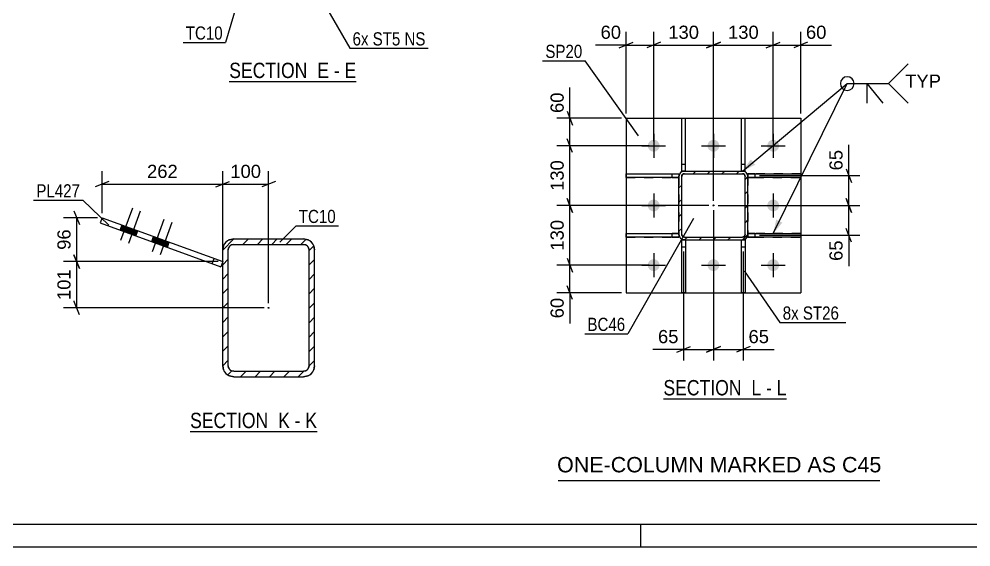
# Model space of a CAD drawing. Header units: millimetres. Extents: x -178 to 663, y -245 to 349.
# Drawn here: x 107.5 to 314.7, y -244.7 to -129.8 of the extents above; entities that cross this region are included whole.
import ezdxf

# ---------------------------------------------------------------- set-up
doc = ezdxf.new("R2010")
doc.units = ezdxf.units.MM
doc.linetypes.add('DXK_LINE_DOT2', pattern=[3.9198, 1.9599, -1.9599])
doc.linetypes.add('DXK_LINE_DOT3', pattern=[5.9187, 2.979, -0.9799, 0.9799, -0.9799])
doc.styles.add('Arial', font='ARIAL.TTF', dxfattribs={"height": 0.2})
doc.styles.add('Arial Narrow', font='ARIALN.TTF', dxfattribs={"height": 0.2})

# ---------------------------------------------------------------- blocks, each defined once
blk = doc.blocks.new('Unknown-247105013-1130')
at = {"color": 5, "linetype": 'Continuous'}
for p, q in [((-173.19, -239.71), (657.81, -239.71)), ((242.81, -244.71), (242.81, -239.71)), ((-178.19, -244.71), (662.81, -244.71))]:
    blk.add_line(p, q, dxfattribs=at)
blk = doc.blocks.new('Unknown-247105013-15 - 21309')
at = {"color": 6, "linetype": 'Continuous'}
blk.add_line((153.23, -143.36), (180.88, -143.36), dxfattribs=at)
at = {"color": 0, "linetype": 'Continuous'}
for points in [[(171.34, -142.61), (171.34, -139.11), (153.23, -139.11), (153.23, -142.61)], [(174.95, -142.61), (174.95, -139.11), (172.39, -139.11), (172.39, -142.61)], [(177.27, -142.61), (177.27, -139.11), (176, -139.11), (176, -142.61)], [(180.88, -142.61), (180.88, -139.11), (178.32, -139.11), (178.32, -142.61)]]:
    blk.add_wipeout(points, dxfattribs=at)
at = {"color": 7, "linetype": 'Continuous', "style": 'Arial Narrow'}
for s, p in [('SECTION ', (153.23, -142.61)), ('E', (172.39, -142.61)), ('E', (178.32, -142.61)), ('-', (176, -142.61))]:
    blk.add_text(s, height=3.34, dxfattribs=at).set_placement(p)
blk = doc.blocks.new('Unknown-247105013-20 - 26381')
at = {"color": 6, "linetype": 'Continuous'}
blk.add_line((247.72, -212.45), (274.51, -212.45), dxfattribs=at)
at = {"color": 0, "linetype": 'Continuous'}
for points in [[(265.82, -211.7), (265.82, -208.2), (247.72, -208.2), (247.72, -211.7)], [(269.01, -211.7), (269.01, -208.2), (266.87, -208.2), (266.87, -211.7)], [(271.33, -211.7), (271.33, -208.2), (270.06, -208.2), (270.06, -211.7)], [(274.51, -211.7), (274.51, -208.2), (272.38, -208.2), (272.38, -211.7)]]:
    blk.add_wipeout(points, dxfattribs=at)
at = {"color": 7, "linetype": 'Continuous', "style": 'Arial Narrow'}
for s, p in [('SECTION ', (247.72, -211.7)), ('L', (266.87, -211.7)), ('L', (272.38, -211.7)), ('-', (270.06, -211.7))]:
    blk.add_text(s, height=3.34, dxfattribs=at).set_placement(p)
blk = doc.blocks.new('Unknown-247105013-26 - 28630')
at = {"color": 6, "linetype": 'Continuous'}
blk.add_line((144.71, -219.58), (172.36, -219.58), dxfattribs=at)
at = {"color": 0, "linetype": 'Continuous'}
for points in [[(162.82, -218.83), (162.82, -215.33), (144.71, -215.33), (144.71, -218.83)], [(166.42, -218.83), (166.42, -215.33), (163.87, -215.33), (163.87, -218.83)], [(168.75, -218.83), (168.75, -215.33), (167.47, -215.33), (167.47, -218.83)], [(172.36, -218.83), (172.36, -215.33), (169.8, -215.33), (169.8, -218.83)]]:
    blk.add_wipeout(points, dxfattribs=at)
at = {"color": 7, "linetype": 'Continuous', "style": 'Arial Narrow'}
for s, p in [('SECTION ', (144.71, -218.83)), ('K', (163.87, -218.83)), ('-', (167.47, -218.83)), ('K', (169.8, -218.83))]:
    blk.add_text(s, height=3.34, dxfattribs=at).set_placement(p)
blk = doc.blocks.new('Part-247105013-26481 - 26381')
at = {"color": 2, "linetype": 'Continuous'}
for p, q in [((266.11, -163.45), (266.11, -163.45)), ((266.11, -163.45), (277.61, -163.45)), ((266.11, -163.45), (266.11, -164.05)), ((277.61, -163.45), (277.61, -164.25)), ((277.61, -164.25), (266.11, -164.25))]:
    blk.add_line(p, q, dxfattribs=at)
at = {"color": 7, "linetype": 'DXK_LINE_DOT2'}
for p, q in [((267.61, -163.45), (266.11, -163.45)), ((266.11, -163.45), (266.11, -163.45)), ((277.61, -163.45), (267.61, -163.45)), ((267.61, -163.45), (267.61, -164.25)), ((266.11, -164.05), (266.11, -164.25)), ((266.11, -164.25), (267.61, -164.25)), ((267.61, -164.25), (277.61, -164.25))]:
    blk.add_line(p, q, dxfattribs=at)
blk = doc.blocks.new('Part-247105013-26387 - 26381')
at = {"linetype": 'Continuous'}
h = blk.add_hatch(dxfattribs=at)
h.set_pattern_fill('', scale=0.7, style=0, pattern_type=0)
h.set_pattern_definition([(45, (264.9135, -177.8493), (-1.57154, 1.57154), [])])
h.paths.add_polyline_path([(252.31, -177.85), (264.91, -177.85), (265.37, -177.76), (265.76, -177.5), (266.02, -177.11), (266.11, -176.65), (266.11, -164.05), (266.02, -163.59), (265.76, -163.2), (265.37, -162.94), (264.91, -162.85), (252.31, -162.85), (251.85, -162.94), (251.46, -163.2), (251.2, -163.59), (251.11, -164.05), (251.11, -176.65), (251.2, -177.11), (251.46, -177.5), (251.85, -177.76)])
h.paths.add_polyline_path([(251.76, -176.88), (251.71, -176.65), (251.71, -164.05), (251.76, -163.82), (251.89, -163.63), (252.08, -163.49), (252.31, -163.45), (264.91, -163.45), (265.14, -163.49), (265.34, -163.63), (265.47, -163.82), (265.51, -164.05), (265.51, -176.65), (265.47, -176.88), (265.34, -177.07), (265.14, -177.2), (264.91, -177.25), (252.31, -177.25), (252.08, -177.2), (251.89, -177.07)])
blk.add_hatch(color=246, dxfattribs=at).paths.add_polyline_path([(258.61, -170.45, -1), (258.61, -170.25, -1)])
at = {"color": 7, "linetype": 'DXK_LINE_DOT2'}
for p, q in [((251.11, -164.05), (251.2, -163.59)), ((251.89, -163.63), (251.76, -163.82)), ((251.85, -162.94), (252.31, -162.85)), ((252.08, -163.49), (251.89, -163.63)), ((252.31, -163.45), (252.08, -163.49)), ((252.31, -162.85), (264.91, -162.85)), ((252.31, -163.45), (264.91, -163.45)), ((264.91, -162.85), (265.37, -162.94)), ((265.14, -163.49), (264.91, -163.45)), ((265.34, -163.63), (265.14, -163.49)), ((265.47, -163.82), (265.34, -163.63)), ((266.02, -163.59), (266.11, -164.05)), ((251.11, -164.05), (251.11, -176.65)), ((251.76, -163.82), (251.71, -164.05)), ((251.71, -176.65), (251.71, -164.05)), ((265.51, -164.05), (265.47, -163.82)), ((265.51, -176.65), (265.51, -164.05)), ((266.11, -164.05), (266.11, -176.65)), ((251.2, -177.11), (251.11, -176.65)), ((251.71, -176.65), (251.76, -176.88)), ((251.76, -176.88), (251.89, -177.07)), ((252.31, -177.85), (251.85, -177.76)), ((251.89, -177.07), (252.08, -177.2)), ((252.08, -177.2), (252.31, -177.25)), ((252.31, -177.25), (264.91, -177.25)), ((252.31, -177.85), (264.91, -177.85)), ((264.91, -177.25), (265.14, -177.2)), ((265.37, -177.76), (264.91, -177.85)), ((265.14, -177.2), (265.34, -177.07)), ((265.34, -177.07), (265.47, -176.88)), ((265.47, -176.88), (265.51, -176.65)), ((266.11, -176.65), (266.02, -177.11))]:
    blk.add_line(p, q, dxfattribs=at)
at = {"color": 2, "linetype": 'Continuous'}
for p, q in [((251.2, -163.59), (251.11, -164.05)), ((251.76, -163.82), (251.89, -163.63)), ((252.31, -162.85), (251.85, -162.94)), ((251.89, -163.63), (252.08, -163.49)), ((252.08, -163.49), (252.31, -163.45)), ((252.31, -162.85), (252.31, -162.85)), ((252.31, -162.85), (264.91, -162.85)), ((252.31, -163.45), (252.31, -163.45)), ((252.31, -163.45), (264.91, -163.45)), ((264.91, -162.85), (264.91, -162.85)), ((265.37, -162.94), (264.91, -162.85)), ((264.91, -163.45), (264.91, -163.45)), ((264.91, -163.45), (265.14, -163.49)), ((265.14, -163.49), (265.34, -163.63)), ((265.34, -163.63), (265.47, -163.82)), ((266.11, -164.05), (266.02, -163.59)), ((251.11, -164.05), (251.11, -164.05)), ((251.11, -176.65), (251.11, -164.05)), ((251.71, -164.05), (251.76, -163.82)), ((251.71, -164.05), (251.71, -164.05)), ((251.71, -176.65), (251.71, -164.05)), ((265.47, -163.82), (265.51, -164.05)), ((265.51, -164.05), (265.51, -164.05)), ((265.51, -176.65), (265.51, -164.05)), ((266.11, -164.05), (266.11, -164.05)), ((266.11, -176.65), (266.11, -164.05)), ((251.11, -176.65), (251.11, -176.65)), ((251.11, -176.65), (251.2, -177.11)), ((251.71, -176.65), (251.71, -176.65)), ((251.76, -176.88), (251.71, -176.65)), ((251.89, -177.07), (251.76, -176.88)), ((251.85, -177.76), (252.31, -177.85)), ((252.08, -177.2), (251.89, -177.07)), ((252.31, -177.25), (252.08, -177.2)), ((252.31, -177.25), (252.31, -177.25)), ((252.31, -177.25), (264.91, -177.25)), ((252.31, -177.85), (252.31, -177.85)), ((252.31, -177.85), (264.91, -177.85)), ((265.14, -177.2), (264.91, -177.25)), ((264.91, -177.25), (264.91, -177.25)), ((264.91, -177.85), (265.37, -177.76)), ((264.91, -177.85), (264.91, -177.85)), ((265.34, -177.07), (265.14, -177.2)), ((265.47, -176.88), (265.34, -177.07)), ((265.51, -176.65), (265.47, -176.88)), ((265.51, -176.65), (265.51, -176.65)), ((266.02, -177.11), (266.11, -176.65)), ((266.11, -176.65), (266.11, -176.65))]:
    blk.add_line(p, q, dxfattribs=at)
at = {"color": 7, "linetype": 'DXK_LINE_DOT3'}
blk.add_line((258.61, -170.35), (258.61, -170.35), dxfattribs=at)
at = {"color": 246, "linetype": 'DXK_LINE_DOT2'}
blk.add_line((258.61, -170.35), (258.61, -170.35), dxfattribs=at)
at = {"color": 246, "linetype": 'Continuous'}
blk.add_circle((258.61, -170.35), 0.1, dxfattribs=at)
at = {"color": 7, "linetype": 'DXK_LINE_DOT2'}
for centre, start, end in [((252.31, -164.05), 112.5, 157.5), ((264.91, -164.05), 22.5, 67.5), ((252.31, -176.65), 202.5, 247.5), ((264.91, -176.65), 292.5, 337.5)]:
    blk.add_arc(centre, 1.2, start, end, dxfattribs=at)
at = {"color": 2, "linetype": 'Continuous'}
for centre, start, end in [((252.31, -164.05), 112.5, 157.5), ((264.91, -164.05), 22.5, 67.5), ((252.31, -176.65), 202.5, 247.5), ((264.91, -176.65), 292.5, 337.5)]:
    blk.add_arc(centre, 1.2, start, end, dxfattribs=at)
blk = doc.blocks.new('Part-247105013-26479 - 26381')
at = {"color": 2, "linetype": 'Continuous'}
for p, q in [((251.71, -162.85), (251.71, -151.35)), ((251.71, -151.35), (252.51, -151.35)), ((252.51, -162.85), (252.51, -151.35)), ((251.71, -162.85), (252.31, -162.85)), ((251.71, -162.85), (251.71, -162.85))]:
    blk.add_line(p, q, dxfattribs=at)
at = {"color": 7, "linetype": 'DXK_LINE_DOT2'}
for p, q in [((251.71, -161.35), (252.51, -161.35)), ((252.51, -162.85), (251.71, -162.85)), ((252.31, -162.85), (252.51, -162.85)), ((252.51, -162.85), (252.51, -162.85))]:
    blk.add_line(p, q, dxfattribs=at)
blk = doc.blocks.new('Part-247105013-26439 - 26381')
at = {"color": 2, "linetype": 'Continuous'}
for p, q in [((239.61, -151.35), (277.61, -151.35)), ((239.61, -151.35), (239.61, -189.35)), ((277.61, -151.35), (277.61, -189.35)), ((239.61, -189.35), (277.61, -189.35))]:
    blk.add_line(p, q, dxfattribs=at)
blk = doc.blocks.new('Part-247105013-26476 - 26381')
at = {"color": 2, "linetype": 'Continuous'}
for p, q in [((264.71, -189.35), (264.71, -177.85)), ((264.91, -177.85), (265.51, -177.85)), ((265.51, -177.85), (265.51, -177.85)), ((265.51, -177.85), (265.51, -189.35)), ((265.51, -189.35), (264.71, -189.35))]:
    blk.add_line(p, q, dxfattribs=at)
at = {"color": 7, "linetype": 'DXK_LINE_DOT2'}
for p, q in [((264.71, -177.85), (264.71, -177.85)), ((264.71, -177.85), (264.71, -177.85)), ((264.71, -177.85), (264.91, -177.85)), ((264.71, -177.85), (265.51, -177.85)), ((265.51, -177.85), (265.51, -177.85)), ((264.71, -179.35), (265.51, -179.35))]:
    blk.add_line(p, q, dxfattribs=at)
blk = doc.blocks.new('Part-247105013-26477 - 26381')
at = {"color": 2, "linetype": 'Continuous'}
for p, q in [((251.71, -177.85), (251.71, -177.85)), ((251.71, -177.85), (252.31, -177.85)), ((251.71, -189.35), (251.71, -177.85)), ((252.51, -177.85), (252.51, -189.35)), ((252.51, -189.35), (251.71, -189.35))]:
    blk.add_line(p, q, dxfattribs=at)
at = {"color": 7, "linetype": 'DXK_LINE_DOT2'}
for p, q in [((251.71, -177.85), (251.71, -177.85)), ((251.71, -177.85), (252.51, -177.85)), ((252.31, -177.85), (252.51, -177.85)), ((252.51, -177.85), (252.51, -177.85)), ((252.51, -177.85), (252.51, -177.85)), ((251.71, -179.35), (252.51, -179.35))]:
    blk.add_line(p, q, dxfattribs=at)
blk = doc.blocks.new('Part-247105013-26478 - 26381')
at = {"color": 2, "linetype": 'Continuous'}
for p, q in [((264.71, -162.85), (264.71, -151.35)), ((264.71, -151.35), (265.51, -151.35)), ((265.51, -162.85), (265.51, -151.35)), ((264.91, -162.85), (265.51, -162.85)), ((265.51, -162.85), (265.51, -162.85))]:
    blk.add_line(p, q, dxfattribs=at)
at = {"color": 7, "linetype": 'DXK_LINE_DOT2'}
for p, q in [((264.71, -161.35), (265.51, -161.35)), ((264.71, -162.85), (264.91, -162.85)), ((265.51, -162.85), (264.71, -162.85)), ((264.71, -162.85), (264.71, -162.85))]:
    blk.add_line(p, q, dxfattribs=at)
blk = doc.blocks.new('Part-247105013-26480 - 26381')
at = {"color": 2, "linetype": 'Continuous'}
for p, q in [((266.11, -176.45), (277.61, -176.45)), ((266.11, -176.65), (266.11, -177.25)), ((277.61, -177.25), (266.11, -177.25)), ((277.61, -176.45), (277.61, -177.25))]:
    blk.add_line(p, q, dxfattribs=at)
at = {"color": 7, "linetype": 'DXK_LINE_DOT2'}
for p, q in [((267.61, -176.45), (266.11, -176.45)), ((266.11, -176.45), (266.11, -176.45)), ((266.11, -176.45), (266.11, -176.65)), ((266.11, -177.25), (267.61, -177.25)), ((277.61, -176.45), (267.61, -176.45)), ((267.61, -176.45), (267.61, -177.25)), ((267.61, -177.25), (277.61, -177.25))]:
    blk.add_line(p, q, dxfattribs=at)
blk = doc.blocks.new('Part-247105013-26482 - 26381')
at = {"color": 2, "linetype": 'Continuous'}
for p, q in [((239.61, -177.25), (239.61, -176.45)), ((239.61, -176.45), (251.11, -176.45)), ((251.11, -177.25), (239.61, -177.25)), ((251.11, -176.65), (251.11, -177.25)), ((251.11, -177.25), (251.11, -177.25))]:
    blk.add_line(p, q, dxfattribs=at)
at = {"color": 7, "linetype": 'DXK_LINE_DOT2'}
for p, q in [((239.61, -176.45), (249.61, -176.45)), ((239.61, -177.25), (249.61, -177.25)), ((249.61, -177.25), (249.61, -176.45)), ((251.11, -176.45), (249.61, -176.45)), ((249.61, -177.25), (251.11, -177.25)), ((251.11, -176.65), (251.11, -176.45))]:
    blk.add_line(p, q, dxfattribs=at)
blk = doc.blocks.new('Part-247105013-26483 - 26381')
at = {"color": 2, "linetype": 'Continuous'}
for p, q in [((239.61, -164.25), (239.61, -163.45)), ((239.61, -163.45), (251.11, -163.45)), ((251.11, -163.45), (251.11, -164.05)), ((251.11, -164.25), (239.61, -164.25))]:
    blk.add_line(p, q, dxfattribs=at)
at = {"color": 7, "linetype": 'DXK_LINE_DOT2'}
for p, q in [((239.61, -163.45), (249.61, -163.45)), ((249.61, -164.25), (249.61, -163.45)), ((249.61, -163.45), (251.11, -163.45)), ((239.61, -164.25), (249.61, -164.25)), ((249.61, -164.25), (251.11, -164.25)), ((251.11, -164.05), (251.11, -164.25)), ((251.11, -164.25), (251.11, -164.25))]:
    blk.add_line(p, q, dxfattribs=at)
blk = doc.blocks.new('Bolt-247105013-26490 - 26381')
at = {"linetype": 'Continuous'}
for points in [[(246.91, -157.35, -1), (244.31, -157.35, -1)], [(259.91, -157.35, -1), (257.31, -157.35, -1)], [(272.91, -157.35, -1), (270.31, -157.35, -1)], [(246.91, -170.35, -1), (244.31, -170.35, -1)], [(272.91, -170.35, -1), (270.31, -170.35, -1)], [(246.91, -183.35, -1), (244.31, -183.35, -1)], [(259.91, -183.35, -1), (257.31, -183.35, -1)], [(272.91, -183.35, -1), (270.31, -183.35, -1)]]:
    blk.add_hatch(color=1, dxfattribs=at).paths.add_polyline_path(points)
at = {"color": 1, "linetype": 'Continuous'}
for p, q in [((245.61, -154.75), (245.61, -159.95)), ((258.61, -154.75), (258.61, -159.95)), ((271.61, -154.75), (271.61, -159.95)), ((243.01, -157.35), (248.21, -157.35)), ((256.01, -157.35), (261.21, -157.35)), ((269.01, -157.35), (274.21, -157.35)), ((245.61, -167.75), (245.61, -172.95)), ((271.61, -167.75), (271.61, -172.95)), ((243.01, -170.35), (248.21, -170.35)), ((269.01, -170.35), (274.21, -170.35)), ((245.61, -180.75), (245.61, -185.95)), ((258.61, -180.75), (258.61, -185.95)), ((271.61, -180.75), (271.61, -185.95)), ((243.01, -183.35), (248.21, -183.35)), ((256.01, -183.35), (261.21, -183.35)), ((269.01, -183.35), (274.21, -183.35))]:
    blk.add_line(p, q, dxfattribs=at)
blk = doc.blocks.new('Part-247105013-28631 - 28630')
at = {"linetype": 'Continuous'}
h = blk.add_hatch(dxfattribs=at)
h.set_pattern_fill('', scale=0.7, style=0, pattern_type=0)
h.set_pattern_definition([(45, (151.8028, -205.2445), (-1.57154, 1.57154), [])])
h.paths.add_polyline_path([(151.8, -180.04), (151.8, -205.24), (151.99, -206.16), (152.51, -206.94), (153.28, -207.46), (154.2, -207.64), (169.4, -207.64), (170.32, -207.46), (171.1, -206.94), (171.62, -206.16), (171.8, -205.24), (171.8, -180.04), (171.62, -179.13), (171.1, -178.35), (170.32, -177.83), (169.4, -177.64), (154.2, -177.64), (153.28, -177.83), (152.51, -178.35), (151.99, -179.13)])
h.paths.add_polyline_path([(153.35, -179.2), (153.74, -178.94), (154.2, -178.84), (169.4, -178.84), (169.86, -178.94), (170.25, -179.2), (170.51, -179.59), (170.6, -180.04), (170.6, -205.24), (170.51, -205.7), (170.25, -206.09), (169.86, -206.35), (169.4, -206.44), (154.2, -206.44), (153.74, -206.35), (153.35, -206.09), (153.09, -205.7), (153, -205.24), (153, -180.04), (153.09, -179.59)])
blk.add_hatch(color=246, dxfattribs=at).paths.add_polyline_path([(161.8, -192.74, -1), (161.8, -192.54, -1)])
at = {"color": 7, "linetype": 'DXK_LINE_DOT2'}
for p, q in [((153.28, -177.83), (154.2, -177.64)), ((154.2, -177.64), (169.4, -177.64)), ((169.4, -177.64), (170.32, -177.83)), ((151.8, -180.04), (151.99, -179.13)), ((151.8, -205.24), (151.8, -180.04)), ((153.09, -179.59), (153, -180.04)), ((153, -205.24), (153, -180.04)), ((154.2, -178.84), (153.74, -178.94)), ((154.2, -178.84), (169.4, -178.84)), ((169.86, -178.94), (169.4, -178.84)), ((170.6, -180.04), (170.51, -179.59)), ((170.6, -205.24), (170.6, -180.04)), ((171.62, -179.13), (171.8, -180.04)), ((171.8, -205.24), (171.8, -180.04)), ((151.99, -206.16), (151.8, -205.24)), ((153, -205.24), (153.09, -205.7)), ((153.74, -206.35), (154.2, -206.44)), ((154.2, -206.44), (169.4, -206.44)), ((169.4, -206.44), (169.86, -206.35)), ((170.51, -205.7), (170.6, -205.24)), ((171.8, -205.24), (171.62, -206.16)), ((154.2, -207.64), (153.28, -207.46)), ((154.2, -207.64), (169.4, -207.64)), ((170.32, -207.46), (169.4, -207.64))]:
    blk.add_line(p, q, dxfattribs=at)
at = {"color": 2, "linetype": 'Continuous'}
for p, q in [((154.2, -177.64), (153.28, -177.83)), ((154.2, -177.64), (169.4, -177.64)), ((170.32, -177.83), (169.4, -177.64)), ((151.99, -179.13), (151.8, -180.04)), ((151.8, -205.24), (151.8, -180.04)), ((153, -180.04), (153.09, -179.59)), ((153, -205.24), (153, -180.04)), ((153.74, -178.94), (154.2, -178.84)), ((154.2, -178.84), (169.4, -178.84)), ((169.4, -178.84), (169.86, -178.94)), ((170.51, -179.59), (170.6, -180.04)), ((170.6, -205.24), (170.6, -180.04)), ((171.8, -180.04), (171.62, -179.13)), ((171.8, -205.24), (171.8, -180.04)), ((151.8, -205.24), (151.99, -206.16)), ((153.09, -205.7), (153, -205.24)), ((154.2, -206.44), (153.74, -206.35)), ((154.2, -206.44), (169.4, -206.44)), ((169.86, -206.35), (169.4, -206.44)), ((170.6, -205.24), (170.51, -205.7)), ((171.62, -206.16), (171.8, -205.24)), ((153.28, -207.46), (154.2, -207.64)), ((154.2, -207.64), (169.4, -207.64)), ((169.4, -207.64), (170.32, -207.46))]:
    blk.add_line(p, q, dxfattribs=at)
at = {"color": 7, "linetype": 'DXK_LINE_DOT3'}
blk.add_line((161.8, -192.64), (161.8, -192.64), dxfattribs=at)
at = {"color": 246, "linetype": 'DXK_LINE_DOT2'}
blk.add_line((161.8, -192.64), (161.8, -192.64), dxfattribs=at)
at = {"color": 246, "linetype": 'Continuous'}
blk.add_circle((161.8, -192.64), 0.1, dxfattribs=at)
at = {"color": 7, "linetype": 'DXK_LINE_DOT2'}
for centre, radius, start, end in [((154.2, -180.04), 2.4, 112.5, 157.5), ((169.4, -180.04), 2.4, 22.5, 67.5), ((154.2, -180.04), 1.2, 112.5, 157.5), ((169.4, -180.04), 1.2, 22.5, 67.5), ((154.2, -205.24), 2.4, 202.5, 247.5), ((154.2, -205.24), 1.2, 202.5, 247.5), ((169.4, -205.24), 1.2, 292.5, 337.5), ((169.4, -205.24), 2.4, 292.5, 337.5)]:
    blk.add_arc(centre, radius, start, end, dxfattribs=at)
at = {"color": 2, "linetype": 'Continuous'}
for centre, radius, start, end in [((154.2, -180.04), 2.4, 112.5, 157.5), ((169.4, -180.04), 2.4, 22.5, 67.5), ((154.2, -180.04), 1.2, 112.5, 157.5), ((169.4, -180.04), 1.2, 22.5, 67.5), ((154.2, -205.24), 2.4, 202.5, 247.5), ((154.2, -205.24), 1.2, 202.5, 247.5), ((169.4, -205.24), 1.2, 292.5, 337.5), ((169.4, -205.24), 2.4, 292.5, 337.5)]:
    blk.add_arc(centre, radius, start, end, dxfattribs=at)
blk = doc.blocks.new('Part-247105013-28703 - 28630')
at = {"color": 2, "linetype": 'Continuous'}
for p, q in [((125.55, -173.01), (125.14, -174.14)), ((125.55, -173.01), (151.8, -182.57)), ((125.14, -174.14), (151.39, -183.7)), ((139.72, -179.45), (140.13, -178.32)), ((151.8, -182.57), (151.39, -183.7))]:
    blk.add_line(p, q, dxfattribs=at)
at = {"color": 7, "linetype": 'DXK_LINE_DOT2'}
blk.add_line((149.51, -183.01), (149.92, -181.88), dxfattribs=at)
blk = doc.blocks.new('Bolt-247105013-28740 - 28630')
at = {"linetype": 'Continuous'}
for points in [[(129.5, -175.73), (131.19, -176.34), (131.6, -175.22), (129.91, -174.6)], [(131.23, -176.36), (132.92, -176.97), (133.33, -175.85), (131.64, -175.23)], [(136.36, -178.23), (138.05, -178.84), (138.46, -177.71), (136.77, -177.1)], [(138.09, -178.85), (139.78, -179.47), (140.19, -178.34), (138.5, -177.73)]]:
    blk.add_hatch(color=1, dxfattribs=at).paths.add_polyline_path(points)
at = {"color": 1, "linetype": 'Continuous'}
for p, q in [((129.66, -177.92), (132.22, -170.87)), ((131.39, -178.54), (133.95, -171.5)), ((136.52, -180.41), (139.08, -173.36)), ((138.25, -181.04), (140.81, -173.99)), ((129.5, -175.73), (129.91, -174.6)), ((131.19, -176.34), (131.6, -175.22)), ((131.23, -176.36), (131.64, -175.23)), ((132.92, -176.97), (133.33, -175.85)), ((136.36, -178.23), (136.77, -177.1)), ((138.05, -178.84), (138.46, -177.71)), ((138.09, -178.85), (138.5, -177.73)), ((139.78, -179.47), (140.19, -178.34))]:
    blk.add_line(p, q, dxfattribs=at)
blk = doc.blocks.new('StraightDimension-247105013-26742 - 26381')
at = {"color": 7, "linetype": 'Continuous'}
for p, q in [((239.61, -150.35), (239.61, -132.57)), ((245.61, -156.35), (245.61, -132.57)), ((238.11, -136.02), (241.11, -134.82)), ((239.61, -135.42), (245.61, -135.42)), ((247.11, -134.82), (244.11, -136.02))]:
    blk.add_line(p, q, dxfattribs=at)
at = {"color": 0}
blk.add_wipeout([(239.09, -134.67), (239.09, -130.47), (233.44, -130.47), (233.44, -134.67)], dxfattribs=at)
at = {"color": 7, "linetype": 'Continuous'}
blk.add_line((239.61, -135.42), (232.92, -135.42), dxfattribs=at)
blk.add_line((239.61, -135.42), (232.92, -135.42), dxfattribs=at)
at = {"color": 3, "style": 'Arial'}
blk.add_text('60', height=2.865, dxfattribs=at).set_placement((234.04, -134.07))
blk = doc.blocks.new('StraightDimension-247105013-26821 - 26381')
at = {"color": 7, "linetype": 'Continuous'}
for p, q in [((258.61, -171.35), (258.61, -204.08)), ((265.11, -180.35), (265.11, -204.08)), ((257.11, -202.28), (260.11, -201.08)), ((258.61, -201.68), (265.11, -201.68)), ((266.61, -201.08), (263.61, -202.28))]:
    blk.add_line(p, q, dxfattribs=at)
at = {"color": 0}
blk.add_wipeout([(271.29, -200.93), (271.29, -196.73), (265.64, -196.73), (265.64, -200.93)], dxfattribs=at)
at = {"color": 7, "linetype": 'Continuous'}
blk.add_line((265.11, -201.68), (271.81, -201.68), dxfattribs=at)
blk.add_line((265.11, -201.68), (271.81, -201.68), dxfattribs=at)
at = {"color": 3, "style": 'Arial'}
blk.add_text('65', height=2.865, dxfattribs=at).set_placement((266.24, -200.33))
blk = doc.blocks.new('StraightDimension-247105013-26739 - 26381')
at = {"color": 7, "linetype": 'Continuous'}
for p, q in [((271.61, -156.35), (271.61, -132.57)), ((277.61, -150.35), (277.61, -132.57)), ((270.11, -136.02), (273.11, -134.82)), ((271.61, -135.42), (277.61, -135.42)), ((279.11, -134.82), (276.11, -136.02))]:
    blk.add_line(p, q, dxfattribs=at)
at = {"color": 0}
blk.add_wipeout([(283.79, -134.67), (283.79, -130.47), (278.14, -130.47), (278.14, -134.67)], dxfattribs=at)
at = {"color": 7, "linetype": 'Continuous'}
blk.add_line((277.61, -135.42), (284.31, -135.42), dxfattribs=at)
blk.add_line((277.61, -135.42), (284.31, -135.42), dxfattribs=at)
at = {"color": 3, "style": 'Arial'}
blk.add_text('60', height=2.865, dxfattribs=at).set_placement((278.74, -134.07))
blk = doc.blocks.new('StraightDimension-247105013-26835 - 26381')
at = {"color": 7, "linetype": 'Continuous'}
for p, q in [((287.46, -162.35), (288.66, -165.35)), ((268.61, -163.85), (290.46, -163.85)), ((288.06, -170.35), (288.06, -163.85)), ((288.66, -171.85), (287.46, -168.85)), ((259.61, -170.35), (290.46, -170.35))]:
    blk.add_line(p, q, dxfattribs=at)
at = {"color": 0}
blk.add_wipeout([(287.31, -157.68), (283.11, -157.68), (283.11, -163.32), (287.31, -163.32)], dxfattribs=at)
at = {"color": 7, "linetype": 'Continuous'}
blk.add_line((288.06, -163.85), (288.06, -157.15), dxfattribs=at)
blk.add_line((288.06, -163.85), (288.06, -157.15), dxfattribs=at)
at = {"color": 3, "style": 'Arial'}
blk.add_text('65', height=2.865, rotation=90.0002, dxfattribs=at).set_placement((286.71, -162.72))
blk = doc.blocks.new('StraightDimension-247105013-26740 - 26381')
at = {"color": 7, "linetype": 'Continuous'}
for p, q in [((258.61, -169.35), (258.61, -132.57)), ((271.61, -156.35), (271.61, -132.57)), ((260.11, -134.82), (257.11, -136.02)), ((258.61, -135.42), (271.61, -135.42)), ((270.11, -136.02), (273.11, -134.82))]:
    blk.add_line(p, q, dxfattribs=at)
at = {"color": 0}
blk.add_wipeout([(269.05, -134.67), (269.05, -130.47), (261.18, -130.47), (261.18, -134.67)], dxfattribs=at)
at = {"color": 3, "style": 'Arial'}
blk.add_text('130', height=2.865, dxfattribs=at).set_placement((261.78, -134.07))
blk = doc.blocks.new('StraightDimension-247105013-26741 - 26381')
at = {"color": 7, "linetype": 'Continuous'}
for p, q in [((245.61, -156.35), (245.61, -132.57)), ((258.61, -169.35), (258.61, -132.57)), ((247.11, -134.82), (244.11, -136.02)), ((245.61, -135.42), (258.61, -135.42)), ((257.11, -136.02), (260.11, -134.82))]:
    blk.add_line(p, q, dxfattribs=at)
at = {"color": 0}
blk.add_wipeout([(256.05, -134.67), (256.05, -130.47), (248.18, -130.47), (248.18, -134.67)], dxfattribs=at)
at = {"color": 3, "style": 'Arial'}
blk.add_text('130', height=2.865, dxfattribs=at).set_placement((248.78, -134.07))
blk = doc.blocks.new('StraightDimension-247105013-26780 - 26381')
at = {"color": 7, "linetype": 'Continuous'}
for p, q in [((226.77, -149.85), (227.97, -152.85)), ((238.61, -151.35), (224.52, -151.35)), ((227.37, -157.35), (227.37, -151.35)), ((244.61, -157.35), (224.52, -157.35)), ((227.97, -158.85), (226.77, -155.85))]:
    blk.add_line(p, q, dxfattribs=at)
at = {"color": 0}
blk.add_wipeout([(226.62, -145.18), (222.42, -145.18), (222.42, -150.82), (226.62, -150.82)], dxfattribs=at)
at = {"color": 7, "linetype": 'Continuous'}
blk.add_line((227.37, -151.35), (227.37, -144.65), dxfattribs=at)
blk.add_line((227.37, -151.35), (227.37, -144.65), dxfattribs=at)
at = {"color": 3, "style": 'Arial'}
blk.add_text('60', height=2.865, rotation=90.0002, dxfattribs=at).set_placement((226.02, -150.22))
blk = doc.blocks.new('StraightDimension-247105013-26781 - 26381')
at = {"color": 7, "linetype": 'Continuous'}
for p, q in [((244.61, -157.35), (224.52, -157.35)), ((227.97, -158.85), (226.77, -155.85)), ((227.37, -170.35), (227.37, -157.35)), ((226.77, -168.85), (227.97, -171.85)), ((257.61, -170.35), (224.52, -170.35))]:
    blk.add_line(p, q, dxfattribs=at)
at = {"color": 0}
blk.add_wipeout([(226.62, -159.91), (222.42, -159.91), (222.42, -167.78), (226.62, -167.78)], dxfattribs=at)
at = {"color": 3, "style": 'Arial'}
blk.add_text('130', height=2.865, rotation=90.0002, dxfattribs=at).set_placement((226.02, -167.18))
blk = doc.blocks.new('StraightDimension-247105013-26782 - 26381')
at = {"color": 7, "linetype": 'Continuous'}
for p, q in [((227.97, -171.85), (226.77, -168.85)), ((257.61, -170.35), (224.52, -170.35)), ((227.37, -183.35), (227.37, -170.35)), ((226.77, -181.85), (227.97, -184.85)), ((244.61, -183.35), (224.52, -183.35))]:
    blk.add_line(p, q, dxfattribs=at)
at = {"color": 0}
blk.add_wipeout([(226.62, -172.91), (222.42, -172.91), (222.42, -180.78), (226.62, -180.78)], dxfattribs=at)
at = {"color": 3, "style": 'Arial'}
blk.add_text('130', height=2.865, rotation=90.0002, dxfattribs=at).set_placement((226.02, -180.18))
blk = doc.blocks.new('StraightDimension-247105013-26783 - 26381')
at = {"color": 7, "linetype": 'Continuous'}
for p, q in [((226.77, -181.85), (227.97, -184.85)), ((244.61, -183.35), (224.52, -183.35)), ((227.37, -189.35), (227.37, -183.35)), ((227.97, -190.85), (226.77, -187.85)), ((238.61, -189.35), (224.52, -189.35))]:
    blk.add_line(p, q, dxfattribs=at)
at = {"color": 0}
blk.add_wipeout([(226.62, -189.87), (222.42, -189.87), (222.42, -195.52), (226.62, -195.52)], dxfattribs=at)
at = {"color": 7, "linetype": 'Continuous'}
blk.add_line((227.37, -189.35), (227.37, -196.05), dxfattribs=at)
blk.add_line((227.37, -189.35), (227.37, -196.05), dxfattribs=at)
at = {"color": 3, "style": 'Arial'}
blk.add_text('60', height=2.865, rotation=90.0002, dxfattribs=at).set_placement((226.02, -194.92))
blk = doc.blocks.new('StraightDimension-247105013-26822 - 26381')
at = {"color": 7, "linetype": 'Continuous'}
for p, q in [((258.61, -171.35), (258.61, -204.08)), ((252.11, -180.35), (252.11, -204.08)), ((250.61, -202.28), (253.61, -201.08)), ((252.11, -201.68), (258.61, -201.68)), ((260.11, -201.08), (257.11, -202.28))]:
    blk.add_line(p, q, dxfattribs=at)
at = {"color": 0}
blk.add_wipeout([(251.59, -200.93), (251.59, -196.73), (245.94, -196.73), (245.94, -200.93)], dxfattribs=at)
at = {"color": 7, "linetype": 'Continuous'}
blk.add_line((252.11, -201.68), (245.42, -201.68), dxfattribs=at)
blk.add_line((252.11, -201.68), (245.42, -201.68), dxfattribs=at)
at = {"color": 3, "style": 'Arial'}
blk.add_text('65', height=2.865, dxfattribs=at).set_placement((246.54, -200.33))
blk = doc.blocks.new('StraightDimension-247105013-26836 - 26381')
at = {"color": 7, "linetype": 'Continuous'}
for p, q in [((287.46, -168.85), (288.66, -171.85)), ((259.61, -170.35), (290.46, -170.35)), ((288.06, -176.85), (288.06, -170.35)), ((288.66, -178.35), (287.46, -175.35)), ((268.61, -176.85), (290.46, -176.85))]:
    blk.add_line(p, q, dxfattribs=at)
at = {"color": 0}
blk.add_wipeout([(287.31, -177.37), (283.11, -177.37), (283.11, -183.02), (287.31, -183.02)], dxfattribs=at)
at = {"color": 7, "linetype": 'Continuous'}
blk.add_line((288.06, -176.85), (288.06, -183.55), dxfattribs=at)
blk.add_line((288.06, -176.85), (288.06, -183.55), dxfattribs=at)
at = {"color": 3, "style": 'Arial'}
blk.add_text('65', height=2.865, rotation=90.0002, dxfattribs=at).set_placement((286.71, -182.42))
blk = doc.blocks.new('StraightDimension-247105013-29256 - 28630')
at = {"color": 7, "linetype": 'Continuous'}
for p, q in [((151.8, -181.57), (151.8, -162.86)), ((161.8, -191.64), (161.8, -162.86)), ((150.3, -166.31), (153.3, -165.11)), ((151.8, -165.71), (161.8, -165.71)), ((163.3, -165.11), (160.3, -166.31))]:
    blk.add_line(p, q, dxfattribs=at)
at = {"color": 0}
blk.add_wipeout([(160.73, -164.96), (160.73, -160.76), (152.86, -160.76), (152.86, -164.96)], dxfattribs=at)
at = {"color": 3, "style": 'Arial'}
blk.add_text('100', height=2.865, dxfattribs=at).set_placement((153.46, -164.36))
blk = doc.blocks.new('StraightDimension-247105013-29235 - 28630')
at = {"color": 7, "linetype": 'Continuous'}
for p, q in [((119.44, -181.07), (120.64, -184.07)), ((150.8, -182.57), (117.19, -182.57)), ((120.04, -192.64), (120.04, -182.57)), ((160.8, -192.64), (117.19, -192.64)), ((120.64, -194.14), (119.44, -191.14))]:
    blk.add_line(p, q, dxfattribs=at)
at = {"color": 0}
blk.add_wipeout([(119.29, -183.67), (115.09, -183.67), (115.09, -191.54), (119.29, -191.54)], dxfattribs=at)
at = {"color": 3, "style": 'Arial'}
blk.add_text('101', height=2.865, rotation=90.0002, dxfattribs=at).set_placement((118.69, -190.94))
blk = doc.blocks.new('StraightDimension-247105013-29234 - 28630')
at = {"color": 7, "linetype": 'Continuous'}
for p, q in [((119.44, -171.51), (120.64, -174.51)), ((124.55, -173.01), (117.19, -173.01)), ((120.04, -182.57), (120.04, -173.01)), ((120.64, -184.07), (119.44, -181.07)), ((150.8, -182.57), (117.19, -182.57))]:
    blk.add_line(p, q, dxfattribs=at)
at = {"color": 0}
blk.add_wipeout([(119.29, -174.97), (115.09, -174.97), (115.09, -180.61), (119.29, -180.61)], dxfattribs=at)
at = {"color": 3, "style": 'Arial'}
blk.add_text('96', height=2.865, rotation=90.0002, dxfattribs=at).set_placement((118.69, -180.01))
blk = doc.blocks.new('StraightDimension-247105013-29257 - 28630')
at = {"color": 7, "linetype": 'Continuous'}
for p, q in [((125.55, -172.01), (125.55, -162.86)), ((151.8, -181.57), (151.8, -162.86)), ((127.05, -165.11), (124.05, -166.31)), ((125.55, -165.71), (151.8, -165.71)), ((150.3, -166.31), (153.3, -165.11))]:
    blk.add_line(p, q, dxfattribs=at)
at = {"color": 0}
blk.add_wipeout([(142.61, -164.96), (142.61, -160.76), (134.74, -160.76), (134.74, -164.96)], dxfattribs=at)
at = {"color": 3, "style": 'Arial'}
blk.add_text('262', height=2.865, dxfattribs=at).set_placement((135.34, -164.36))
blk = doc.blocks.new('Unknown-247105013-35196')
at = {"color": 7, "linetype": 'Continuous'}
blk.add_line((224.81, -230.21), (294.81, -230.21), dxfattribs=at)
at = {"color": 7, "style": 'Arial'}
blk.add_text('ONE-COLUMN MARKED AS C45', height=3.3428, dxfattribs=at).set_placement((224.58, -228.46))
blk = doc.blocks.new('MarkSet-247105013-25535 - 21309')
at = {"color": 0}
blk.add_wipeout([(183.54, -135.51), (183.54, -132.51), (180.07, -132.51), (180.07, -135.51)], dxfattribs=at)
blk.add_wipeout([(183.54, -135.51), (183.54, -132.51), (180.07, -132.51), (180.07, -135.51)], dxfattribs=at)
at = {"color": 30, "linetype": 'Continuous'}
blk.add_line((173.34, -125.37), (179.47, -136.11), dxfattribs=at)
at = {"color": 0}
blk.add_wipeout([(190.47, -135.51), (190.47, -132.51), (184.44, -132.51), (184.44, -135.51)], dxfattribs=at)
blk.add_wipeout([(190.47, -135.51), (190.47, -132.51), (184.44, -132.51), (184.44, -135.51)], dxfattribs=at)
at = {"color": 3, "style": 'Arial Narrow'}
for s, p in [('6x', (180.07, -135.51)), ('ST5', (184.44, -135.51))]:
    blk.add_text(s, height=2.863, dxfattribs=at).set_placement(p)
at = {"color": 0}
blk.add_wipeout([(195.94, -135.51), (195.94, -132.51), (191.37, -132.51), (191.37, -135.51)], dxfattribs=at)
blk.add_wipeout([(195.94, -135.51), (195.94, -132.51), (191.37, -132.51), (191.37, -135.51)], dxfattribs=at)
at = {"color": 30, "linetype": 'Continuous'}
blk.add_line((179.47, -136.11), (196.54, -136.11), dxfattribs=at)
at = {"color": 3, "style": 'Arial Narrow'}
blk.add_text('NS', height=2.863, dxfattribs=at).set_placement((191.37, -135.51))
blk = doc.blocks.new('Mark-247105013-25680 - 21309')
at = {"color": 0}
blk.add_wipeout([(151.81, -134.24), (151.81, -131.24), (143.77, -131.24), (143.77, -134.24)], dxfattribs=at)
blk.add_wipeout([(151.81, -134.24), (151.81, -131.24), (143.77, -131.24), (143.77, -134.24)], dxfattribs=at)
at = {"color": 30, "linetype": 'Continuous'}
for p in [(155.73, -123.74), (143.17, -134.84)]:
    blk.add_line(p, (152.41, -134.84), dxfattribs=at)
at = {"color": 3, "style": 'Arial Narrow'}
blk.add_text('TC10', height=2.863, dxfattribs=at).set_placement((143.77, -134.24))
blk = doc.blocks.new('Mark-247105013-26967 - 26381')
at = {"color": 0}
blk.add_wipeout([(230.07, -138.23), (230.07, -135.23), (222.03, -135.23), (222.03, -138.23)], dxfattribs=at)
blk.add_wipeout([(230.07, -138.23), (230.07, -135.23), (222.03, -135.23), (222.03, -138.23)], dxfattribs=at)
at = {"color": 30, "linetype": 'Continuous'}
for p in [(221.43, -138.83), (242.32, -155.19)]:
    blk.add_line(p, (230.67, -138.83), dxfattribs=at)
at = {"color": 3, "style": 'Arial Narrow'}
blk.add_text('SP20', height=2.863, dxfattribs=at).set_placement((222.03, -138.23))
blk = doc.blocks.new('MarkSet-247105013-26723 - 26381')
at = {"color": 0}
blk.add_wipeout([(277.17, -195.21), (277.17, -192.21), (273.69, -192.21), (273.69, -195.21)], dxfattribs=at)
blk.add_wipeout([(277.17, -195.21), (277.17, -192.21), (273.69, -192.21), (273.69, -195.21)], dxfattribs=at)
at = {"color": 30, "linetype": 'Continuous'}
blk.add_line((265.27, -184.56), (273.09, -195.81), dxfattribs=at)
at = {"color": 0}
blk.add_wipeout([(285.92, -195.21), (285.92, -192.21), (278.07, -192.21), (278.07, -195.21)], dxfattribs=at)
blk.add_wipeout([(285.92, -195.21), (285.92, -192.21), (278.07, -192.21), (278.07, -195.21)], dxfattribs=at)
at = {"color": 30, "linetype": 'Continuous'}
blk.add_line((273.09, -195.81), (287.42, -195.81), dxfattribs=at)
at = {"color": 3, "style": 'Arial Narrow'}
for s, p in [('8x', (273.69, -195.21)), ('ST26', (278.07, -195.21))]:
    blk.add_text(s, height=2.863, dxfattribs=at).set_placement(p)
blk = doc.blocks.new('Mark-247105013-26964 - 26381')
at = {"color": 0}
blk.add_wipeout([(239.41, -197.67), (239.41, -194.67), (231.19, -194.67), (231.19, -197.67)], dxfattribs=at)
blk.add_wipeout([(239.41, -197.67), (239.41, -194.67), (231.19, -194.67), (231.19, -197.67)], dxfattribs=at)
at = {"color": 30, "linetype": 'Continuous'}
for p in [(254.26, -173.21), (230.59, -198.27)]:
    blk.add_line(p, (240.01, -198.27), dxfattribs=at)
at = {"color": 3, "style": 'Arial Narrow'}
blk.add_text('BC46', height=2.863, dxfattribs=at).set_placement((231.19, -197.67))
blk = doc.blocks.new('WeldMark-247105013-27114 - 26381')
at = {"linetype": 'Continuous'}
for points in [[(267.7, -161.5), (264.91, -162.85), (266.74, -160.35)], [(273.61, -174.09), (271.61, -176.45), (272.27, -173.43)]]:
    blk.add_hatch(color=30, dxfattribs=at).paths.add_polyline_path(points)
at = {"color": 30, "linetype": 'Continuous'}
for p, q in [((264.91, -162.85), (287.74, -143.81)), ((271.61, -176.45), (287.74, -143.81)), ((287.74, -143.81), (296.74, -143.81))]:
    blk.add_line(p, q, dxfattribs=at)
at = {"color": 3, "linetype": 'Continuous'}
for q in [(295.45, -148.09), (292.02, -148.09)]:
    blk.add_line((292.02, -143.81), q, dxfattribs=at)
for start, end in [(90, 270), (270, 90)]:
    blk.add_arc((287.74, -143.81), 1.5, start, end, dxfattribs=at)
at = {"color": 0, "linetype": 'Continuous'}
blk.add_wipeout([(308.11, -144.71), (308.11, -141.71), (300.34, -141.71), (300.34, -144.71)], dxfattribs=at)
blk.add_wipeout([(308.11, -144.71), (308.11, -141.71), (300.34, -141.71), (300.34, -144.71)], dxfattribs=at)
at = {"color": 3, "linetype": 'Continuous'}
for q in [(301.02, -139.52), (301.02, -148.09)]:
    blk.add_line((296.74, -143.81), q, dxfattribs=at)
at = {"color": 3, "linetype": 'Continuous', "style": 'Arial'}
blk.add_text('TYP', height=2.865, dxfattribs=at).set_placement((300.34, -144.71))
blk = doc.blocks.new('Mark-247105013-29296 - 28630')
at = {"color": 0}
blk.add_wipeout([(176.41, -174.17), (176.41, -171.17), (168.37, -171.17), (168.37, -174.17)], dxfattribs=at)
blk.add_wipeout([(176.41, -174.17), (176.41, -171.17), (168.37, -171.17), (168.37, -174.17)], dxfattribs=at)
at = {"color": 30, "linetype": 'Continuous'}
for p, q in [((164.24, -178.31), (167.77, -174.77)), ((167.77, -174.77), (177.01, -174.77))]:
    blk.add_line(p, q, dxfattribs=at)
at = {"color": 3, "style": 'Arial Narrow'}
blk.add_text('TC10', height=2.863, dxfattribs=at).set_placement((168.37, -174.17))
blk = doc.blocks.new('Mark-247105013-29299 - 28630')
at = {"color": 0}
blk.add_wipeout([(120.75, -168.6), (120.75, -165.6), (111.25, -165.6), (111.25, -168.6)], dxfattribs=at)
blk.add_wipeout([(120.75, -168.6), (120.75, -165.6), (111.25, -165.6), (111.25, -168.6)], dxfattribs=at)
at = {"color": 30, "linetype": 'Continuous'}
for p in [(110.65, -169.2), (126.99, -174.64)]:
    blk.add_line(p, (121.35, -169.2), dxfattribs=at)
at = {"color": 3, "style": 'Arial Narrow'}
blk.add_text('PL427', height=2.863, dxfattribs=at).set_placement((111.25, -168.6))

msp = doc.modelspace()

# ---------------------------------------------------------------- block references
for name in ['Unknown-247105013-1130', 'Part-247105013-26439 - 26381', 'Part-247105013-26479 - 26381', 'Part-247105013-26478 - 26381', 'Bolt-247105013-26490 - 26381', 'Part-247105013-26483 - 26381', 'Part-247105013-26387 - 26381', 'Part-247105013-26481 - 26381', 'Bolt-247105013-28740 - 28630', 'Part-247105013-28703 - 28630', 'Part-247105013-28631 - 28630', 'Part-247105013-26482 - 26381', 'Part-247105013-26477 - 26381', 'Part-247105013-26476 - 26381', 'Part-247105013-26480 - 26381', 'Unknown-247105013-35196']:
    msp.add_blockref(name, (0, 0))

# ---------------------------------------------------------------- next in the draw order: block references
for name in ['Mark-247105013-25680 - 21309', 'MarkSet-247105013-25535 - 21309', 'StraightDimension-247105013-26742 - 26381', 'StraightDimension-247105013-26739 - 26381', 'Unknown-247105013-15 - 21309', 'StraightDimension-247105013-29256 - 28630', 'StraightDimension-247105013-26821 - 26381', 'Unknown-247105013-20 - 26381', 'Unknown-247105013-26 - 28630']:
    msp.add_blockref(name, (0, 0))

# ---------------------------------------------------------------- next in the draw order: block references
for name in ['StraightDimension-247105013-26835 - 26381', 'Mark-247105013-29296 - 28630', 'StraightDimension-247105013-29235 - 28630']:
    msp.add_blockref(name, (0, 0))

# ---------------------------------------------------------------- next in the draw order: block references
for name in ['StraightDimension-247105013-26740 - 26381', 'StraightDimension-247105013-29234 - 28630']:
    msp.add_blockref(name, (0, 0))

# ---------------------------------------------------------------- next in the draw order: block references
for name in ['StraightDimension-247105013-26741 - 26381', 'StraightDimension-247105013-29257 - 28630']:
    msp.add_blockref(name, (0, 0))

# ---------------------------------------------------------------- next in the draw order: block references
for name in ['StraightDimension-247105013-26780 - 26381', 'Mark-247105013-29299 - 28630']:
    msp.add_blockref(name, (0, 0))

# ---------------------------------------------------------------- next in the draw order: block references
msp.add_blockref('StraightDimension-247105013-26781 - 26381', (0, 0))

# ---------------------------------------------------------------- next in the draw order: block references
for name in ['Mark-247105013-26967 - 26381', 'StraightDimension-247105013-26782 - 26381']:
    msp.add_blockref(name, (0, 0))

# ---------------------------------------------------------------- next in the draw order: block references
msp.add_blockref('StraightDimension-247105013-26783 - 26381', (0, 0))

# ---------------------------------------------------------------- next in the draw order: block references
msp.add_blockref('StraightDimension-247105013-26822 - 26381', (0, 0))

# ---------------------------------------------------------------- next in the draw order: block references
for name in ['StraightDimension-247105013-26836 - 26381', 'Mark-247105013-26964 - 26381']:
    msp.add_blockref(name, (0, 0))

# ---------------------------------------------------------------- next in the draw order: block references
for name in ['WeldMark-247105013-27114 - 26381', 'MarkSet-247105013-26723 - 26381']:
    msp.add_blockref(name, (0, 0))

doc.saveas('drawing.dxf')
